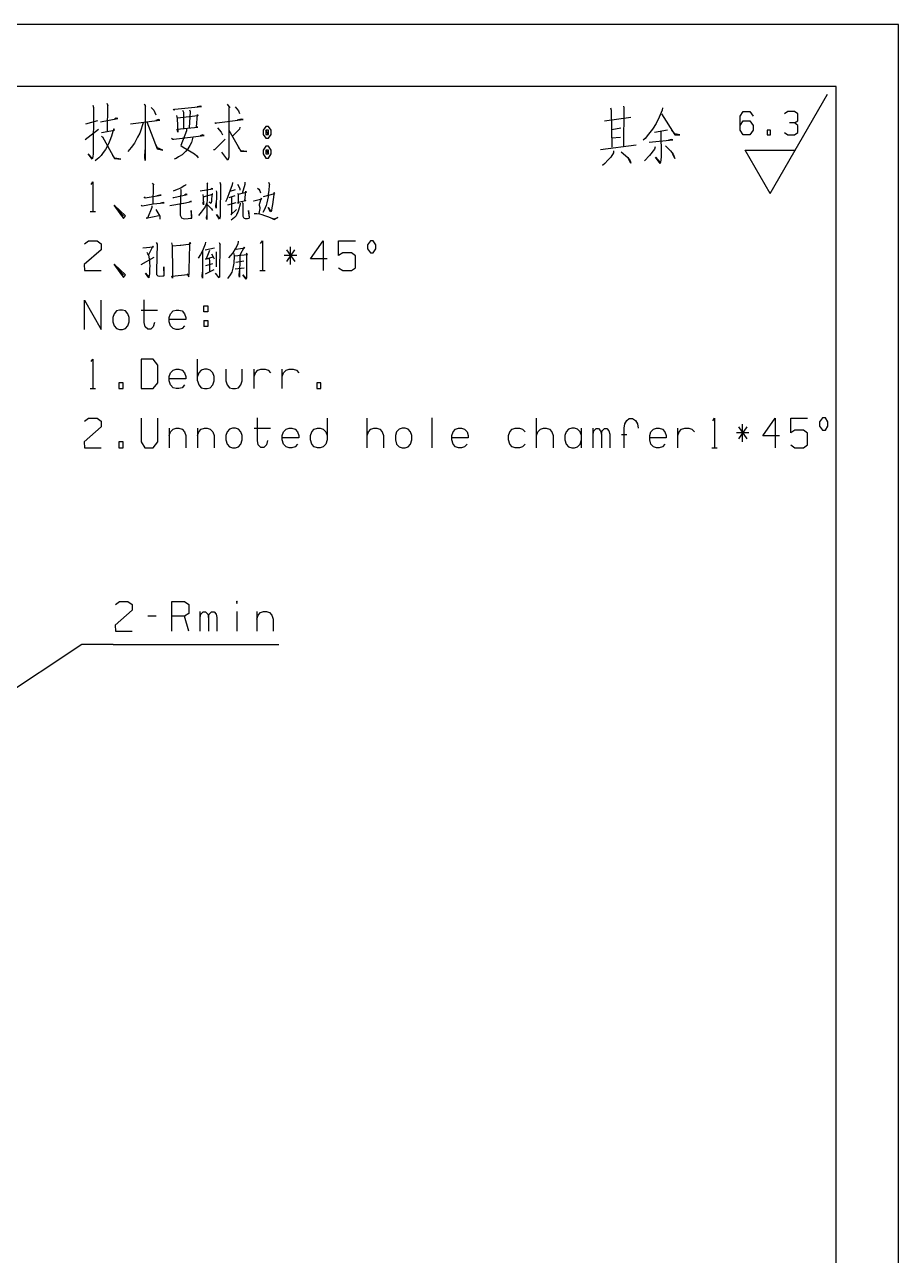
# Model space of a CAD drawing. Header units: millimetres. Extents: x 0 to 210, y 0 to 503.
# Drawn here: x 139.6 to 210, y 197.8 to 297 of the extents above; entities that cross this region are included whole.
import ezdxf

# ---------------------------------------------------------------- set-up
doc = ezdxf.new("R2010")
doc.units = ezdxf.units.MM
doc.layers.add('101', color=7, linetype='CONTINUOUS', true_color=0xffffff)

msp = doc.modelspace()

# ---------------------------------------------------------------- linework, layer by layer
at = {"layer": '101', "color": 133, "linetype": 'Continuous'}
for p, q in [((210, 297), (0, 297)), ((210, 0), (210, 297)), ((205, 292), (25, 292)), ((205, 5), (205, 292))]:
    msp.add_line(p, q, dxfattribs=at)
at = {"layer": '101', "color": 72, "linetype": 'Continuous'}
for p, q in [((146.21973, 290.66025), (146.32578, 290.47275)), ((145.1062, 290.51025), (145.15923, 290.32278)), ((145.15923, 290.32278), (145.13271, 286.61026)), ((146.29926, 290.51025), (146.24625, 288.41028)), ((146.32578, 290.47275), (146.29926, 290.51025)), ((149.23674, 290.62277), (149.34279, 290.43527)), ((149.34279, 290.43527), (149.31628, 290.51025)), ((149.31628, 290.51025), (149.31628, 286.04776)), ((149.7935, 290.32278), (150.00562, 290.09775)), ((150.00562, 290.09775), (150.11166, 289.91028)), ((150.11166, 289.91028), (150.19119, 289.72278)), ((151.56445, 290.17276), (151.64398, 290.09775)), ((151.64398, 290.09775), (151.72353, 290.17276)), ((151.72353, 290.17276), (153.87103, 290.39777)), ((151.85609, 289.68527), (151.9091, 289.42276)), ((152.33331, 290.09775), (152.41286, 289.94775)), ((152.41286, 289.94775), (152.41286, 288.59778)), ((152.9431, 289.98526), (152.86356, 288.67276)), ((152.89008, 290.13528), (152.9431, 289.98526)), ((153.44684, 288.74777), (153.52638, 289.76025)), ((153.76498, 290.43527), (153.49986, 290.36026)), ((153.52638, 289.76025), (153.55289, 289.64777)), ((153.87103, 290.39777), (153.76498, 290.43527)), ((155.93361, 290.58527), (156.14571, 290.28525)), ((156.14571, 290.28525), (156.06616, 290.32278)), ((156.06616, 290.32278), (156.06616, 286.83527)), ((156.56992, 290.36026), (156.83504, 290.06027)), ((156.83504, 290.06027), (156.91457, 289.83527)), ((186.81367, 290.30148), (186.8667, 290.11398)), ((186.8667, 290.11398), (186.91974, 287.11398)), ((187.84766, 290.41397), (187.87418, 290.30148)), ((187.87418, 290.30148), (187.84766, 287.189)), ((190.97073, 290.11398), (190.73213, 289.55148)), ((190.91772, 289.814), (191.97823, 288.1265)), ((190.99725, 290.30148), (190.97073, 290.11398)), ((144.54944, 289.01025), (145.50389, 289.27277)), ((145.71599, 289.16025), (147.12114, 289.42276)), ((146.98859, 289.46027), (146.85602, 289.38525)), ((147.12114, 289.42276), (146.98859, 289.46027)), ((148.14973, 289.01025), (150.50935, 289.31027)), ((149.15721, 289.08527), (148.91859, 288.33527)), ((149.44885, 289.16025), (150.29726, 286.98526)), ((150.40331, 289.34778), (150.19119, 289.27277)), ((150.50935, 289.31027), (150.40331, 289.34778)), ((151.9091, 289.42276), (151.96214, 288.33527)), ((151.9091, 288.56024), (153.55289, 288.74777)), ((153.55289, 289.64777), (151.93562, 289.46027)), ((153.55289, 288.74777), (153.44684, 288.74777)), ((154.92613, 289.12277), (155.00568, 289.04776)), ((155.00568, 289.04776), (155.08522, 289.08527)), ((155.08522, 289.08527), (157.20621, 289.34778)), ((155.13823, 288.67276), (155.45639, 288.33527)), ((157.04713, 289.38525), (156.72899, 289.31027)), ((156.94109, 288.74777), (156.91457, 288.56024)), ((157.20621, 289.34778), (157.04713, 289.38525)), ((159.03017, 288.78525), (158.81807, 288.48526)), ((159.26878, 288.78525), (159.03017, 288.78525)), ((159.48088, 288.48526), (159.26878, 288.78525)), ((186.33646, 289.2515), (188.45746, 289.55148)), ((186.91974, 288.539), (187.63556, 288.689)), ((190.49352, 289.02649), (190.20187, 288.57648)), ((190.73213, 289.55148), (190.49352, 289.02649)), ((144.49641, 287.73526), (145.55692, 288.56024)), ((145.79552, 288.29776), (146.85602, 288.48526)), ((145.79552, 287.99777), (145.87506, 287.96027)), ((145.87506, 287.96027), (146.85602, 286.19775)), ((146.61742, 287.99777), (146.48485, 287.66025)), ((146.72346, 288.37277), (146.61742, 287.99777)), ((146.80301, 288.59778), (146.72346, 288.37277)), ((146.85602, 288.48526), (146.80301, 288.59778)), ((148.7065, 287.92276), (148.46788, 287.43527)), ((148.89209, 288.26025), (148.7065, 287.92276)), ((148.91859, 288.33527), (148.89209, 288.26025)), ((151.43188, 287.84775), (151.53793, 287.77277)), ((151.53793, 287.77277), (151.61746, 287.77277)), ((151.61746, 287.77277), (154.08313, 288.07275)), ((151.96214, 288.33527), (151.9091, 288.56024)), ((152.65146, 288.44775), (152.20074, 287.24777)), ((152.65146, 288.56024), (152.65146, 288.44775)), ((153.1552, 287.92276), (153.04915, 287.51028)), ((153.95058, 288.11026), (153.73848, 288.03528)), ((154.08313, 288.07275), (153.95058, 288.11026)), ((154.92613, 286.94775), (155.77454, 287.77277)), ((155.45639, 288.33527), (155.56244, 288.11026)), ((156.06616, 288.48526), (157.02061, 286.79776)), ((156.91457, 288.56024), (156.3578, 287.99777)), ((158.81807, 288.48526), (158.81807, 288.14777)), ((158.81807, 288.14777), (159.03017, 287.84775)), ((159.26878, 288.48526), (159.03017, 288.48526)), ((159.26878, 288.14777), (159.03017, 288.48526)), ((159.03017, 288.48526), (159.03017, 288.14777)), ((159.03017, 288.14777), (159.26878, 288.14777)), ((159.03017, 287.84775), (159.26878, 287.84775)), ((159.26878, 288.14777), (159.26878, 288.48526)), ((159.26878, 287.84775), (159.48088, 288.14777)), ((159.48088, 288.14777), (159.48088, 288.48526)), ((186.89322, 287.86398), (187.60905, 287.939)), ((189.59209, 287.82648), (189.43301, 287.67648)), ((189.85721, 288.16397), (189.59209, 287.82648)), ((190.20187, 288.57648), (189.85721, 288.16397)), ((189.93675, 287.52649), (191.81914, 287.71399)), ((191.39494, 288.5015), (190.36096, 288.314)), ((190.8647, 288.38898), (190.89122, 286.36398)), ((191.73959, 287.75146), (191.47447, 287.67648)), ((191.97823, 288.20148), (191.73959, 288.5015)), ((191.81914, 287.71399), (191.73959, 287.75146)), ((192.40242, 288.1265), (191.97823, 288.20148)), ((191.97823, 288.1265), (192.40242, 288.1265)), ((145.92809, 286.68527), (145.76901, 286.46027)), ((146.11366, 286.94775), (145.92809, 286.68527)), ((146.24625, 287.17276), (146.11366, 286.94775)), ((146.3788, 287.39777), (146.24625, 287.17276)), ((146.48485, 287.66025), (146.3788, 287.39777)), ((148.20276, 287.09778), (147.93764, 286.76025)), ((148.46788, 287.43527), (148.20276, 287.09778)), ((149.28978, 286.31027), (149.31628, 286.91028)), ((150.32376, 287.06024), (150.16469, 287.36026)), ((150.29726, 286.98526), (150.74796, 286.87277)), ((150.74796, 286.87277), (150.32376, 287.06024)), ((152.20074, 287.24777), (152.38634, 287.13525)), ((152.57191, 286.76025), (152.30681, 286.49777)), ((152.38634, 287.13525), (152.89008, 286.83527)), ((152.75751, 286.98526), (152.57191, 286.76025)), ((152.91658, 287.24777), (152.75751, 286.98526)), ((152.89008, 286.83527), (153.28777, 286.57275)), ((153.04915, 287.51028), (152.91658, 287.24777)), ((154.82008, 286.94775), (154.92613, 286.94775)), ((155.98663, 286.08527), (155.5094, 286.72278)), ((156.06616, 286.83527), (156.06616, 286.57275)), ((157.04713, 286.83527), (156.80852, 287.09778)), ((157.02061, 286.79776), (157.49785, 286.76025)), ((157.49785, 286.76025), (157.04713, 286.83527)), ((159.03017, 287.21027), (158.81807, 286.87277)), ((158.81807, 286.87277), (158.81807, 286.57275)), ((159.26878, 287.21027), (159.03017, 287.21027)), ((159.03017, 286.87277), (159.03017, 286.57275)), ((159.26878, 286.87277), (159.03017, 286.87277)), ((159.03017, 286.87277), (159.26878, 286.57275)), ((159.48088, 286.87277), (159.26878, 287.21027)), ((159.26878, 286.57275), (159.26878, 286.87277)), ((159.48088, 286.57275), (159.48088, 286.87277)), ((185.99179, 286.92648), (188.88167, 287.30148)), ((187.05229, 286.814), (187.05229, 286.66397)), ((187.66208, 286.73898), (188.19232, 286.28897)), ((190.36096, 286.96399), (189.96327, 286.43896)), ((190.41397, 287.15149), (190.36096, 286.96399)), ((191.23589, 287.2265), (191.63356, 286.814)), ((191.63356, 286.814), (191.84566, 286.55148)), ((145.05318, 286.16025), (144.73503, 286.57275)), ((144.73503, 286.57275), (145.05318, 286.23526)), ((145.1062, 286.34775), (145.05318, 286.16025)), ((145.13271, 286.61026), (145.1062, 286.34775)), ((145.45085, 286.16025), (145.29179, 286.01028)), ((145.58342, 286.27277), (145.45085, 286.16025)), ((145.76901, 286.46027), (145.58342, 286.27277)), ((146.88254, 286.23526), (146.72346, 286.46027)), ((146.85602, 286.19775), (147.35977, 286.16025)), ((147.35977, 286.16025), (146.88254, 286.23526)), ((149.31628, 286.04776), (149.28978, 286.31027)), ((151.82957, 286.19775), (151.64398, 286.16025)), ((152.01517, 286.34775), (151.82957, 286.19775)), ((152.30681, 286.49777), (152.01517, 286.34775)), ((153.28777, 286.57275), (153.47334, 286.42276)), ((153.47334, 286.42276), (153.57939, 286.27277)), ((156.01315, 286.16025), (155.98663, 286.08527)), ((156.06616, 286.31027), (156.01315, 286.16025)), ((156.06616, 286.57275), (156.06616, 286.31027)), ((158.81807, 286.57275), (159.03017, 286.23526)), ((159.03017, 286.57275), (159.26878, 286.57275)), ((159.03017, 286.23526), (159.26878, 286.23526)), ((159.26878, 286.23526), (159.48088, 286.57275)), ((186.36298, 285.80148), (186.17737, 285.65146)), ((186.60158, 286.06396), (186.36298, 285.80148)), ((186.84019, 286.32648), (186.60158, 286.06396)), ((187.05229, 286.66397), (186.84019, 286.32648)), ((188.19232, 286.28897), (188.40442, 286.02649)), ((188.45746, 285.83899), (188.27187, 286.17648)), ((188.40442, 286.02649), (188.45746, 285.83899)), ((189.96327, 286.43896), (189.53908, 286.02649)), ((190.81168, 285.80148), (190.44049, 286.32648)), ((190.44049, 286.32648), (190.81168, 285.8765)), ((190.8647, 286.06396), (190.81168, 285.80148)), ((190.89122, 286.36398), (190.8647, 286.06396)), ((191.97823, 286.21399), (191.79263, 286.58899)), ((191.84566, 286.55148), (191.97823, 286.21399)), ((144.9648, 284.12277), (145.1062, 284.32275)), ((145.1062, 284.32275), (145.1062, 281.94775)), ((149.88892, 284.22278), (150.01265, 284.07275)), ((149.97729, 284.09778), (149.94196, 282.52277)), ((150.01265, 284.07275), (149.97729, 284.09778)), ((152.18307, 283.82275), (151.90027, 283.69778)), ((152.16539, 283.74774), (152.20074, 283.64777)), ((152.46587, 283.99777), (152.18307, 283.82275)), ((152.57191, 284.07275), (152.46587, 283.99777)), ((152.60727, 284.12277), (152.57191, 284.07275)), ((153.75255, 283.59778), (154.76003, 283.77277)), ((154.28279, 284.24774), (154.33583, 284.17276)), ((154.31815, 284.19778), (154.28279, 281.29776)), ((154.33583, 284.17276), (154.31815, 284.19778)), ((154.67165, 283.79776), (154.60095, 283.74774)), ((154.76003, 283.77277), (154.67165, 283.79776)), ((155.32562, 284.29776), (155.39633, 284.14777)), ((155.37865, 284.17276), (155.36098, 281.52277)), ((155.39633, 284.14777), (155.37865, 284.17276)), ((156.3295, 284.09778), (156.06438, 283.37277)), ((156.34717, 284.27277), (156.3295, 284.09778)), ((156.75371, 284.14777), (156.93045, 283.84775)), ((156.93045, 283.84775), (156.94812, 283.77277)), ((156.94812, 283.77277), (156.94812, 283.64777)), ((157.35464, 284.12277), (157.14255, 283.39777)), ((157.33698, 284.29776), (157.35464, 284.12277)), ((158.37621, 283.82275), (158.46457, 283.74774)), ((158.46457, 283.74774), (158.55295, 283.59778)), ((159.25995, 284.29776), (159.33066, 284.12277)), ((159.31297, 284.07275), (159.27762, 283.62277)), ((159.33066, 284.12277), (159.31297, 284.07275)), ((149.25262, 283.12277), (149.30565, 283.04776)), ((149.30565, 283.04776), (149.25262, 283.09778)), ((149.25262, 283.09778), (149.32332, 283.04776)), ((149.32332, 283.04776), (150.6136, 283.24777)), ((150.50755, 283.24777), (150.2601, 283.19778)), ((150.6136, 283.24777), (150.50755, 283.24777)), ((151.54677, 283.07275), (151.63515, 283.07275)), ((151.90027, 283.69778), (151.56445, 283.57275)), ((151.63515, 283.07275), (152.69565, 283.29776)), ((152.20074, 283.64777), (152.14772, 282.12277)), ((152.43053, 282.59778), (153.06683, 282.74777)), ((152.62495, 283.32275), (152.48355, 283.24777)), ((152.69565, 283.29776), (152.62495, 283.32275)), ((152.97845, 282.74777), (152.85472, 282.69778)), ((153.06683, 282.74777), (152.97845, 282.74777)), ((153.96465, 283.29776), (154, 283.09778)), ((153.98233, 282.59778), (154, 282.72275)), ((154, 283.12277), (154.77769, 283.32275)), ((154, 283.09778), (154.01767, 282.47278)), ((154.60095, 282.57275), (154.47722, 282.72275)), ((154.47722, 282.72275), (154.61862, 282.59778)), ((154.65398, 282.74777), (154.63631, 282.67276)), ((154.67165, 282.92276), (154.65398, 282.74777)), ((154.68932, 283.19778), (154.67165, 282.92276)), ((154.707, 283.37277), (154.68932, 283.19778)), ((154.77769, 283.32275), (154.707, 283.37277)), ((155.04282, 283.59778), (155.0605, 283.49777)), ((155.0605, 283.49777), (155.04282, 282.19778)), ((155.88763, 282.92276), (155.78157, 282.72275)), ((156.06438, 283.37277), (155.88763, 282.92276)), ((156.09973, 283.07275), (156.57695, 283.22275)), ((156.17043, 283.57275), (156.59462, 283.69778)), ((156.27647, 283.07275), (156.27647, 281.74777)), ((156.77138, 283.42276), (156.80672, 283.29776)), ((157.46069, 283.47278), (156.80672, 283.29776)), ((156.80672, 283.29776), (156.8244, 282.57275)), ((156.8244, 282.69778), (157.42535, 282.82275)), ((157.35464, 282.79776), (157.44302, 283.57275)), ((157.42535, 282.82275), (157.35464, 282.79776)), ((157.44302, 283.57275), (157.46069, 283.47278)), ((158.05804, 282.79776), (158.07571, 282.79776)), ((158.07571, 282.79776), (158.71202, 282.94775)), ((158.659, 283.02277), (158.49992, 282.49777)), ((158.55295, 283.59778), (158.60597, 283.44775)), ((158.71202, 282.94775), (158.659, 283.02277)), ((158.85342, 283.14777), (159.75485, 283.39777)), ((159.18924, 282.87277), (159.11855, 282.62277)), ((159.22459, 283.12277), (159.18924, 282.87277)), ((159.24228, 283.34775), (159.22459, 283.12277)), ((159.27762, 283.62277), (159.24228, 283.34775)), ((159.68414, 283.29776), (159.57809, 282.49777)), ((159.70183, 283.47278), (159.66647, 283.27277)), ((159.66647, 283.27277), (159.68414, 283.29776)), ((159.75485, 283.39777), (159.70183, 283.47278)), ((144.89409, 281.94775), (145.3183, 281.94775)), ((147.4357, 281.59778), (146.83475, 282.44775)), ((146.83475, 282.44775), (147.57709, 281.37277)), ((147.73618, 281.59778), (146.83475, 282.44775)), ((146.97615, 282.22275), (147.57709, 281.59778)), ((149.00517, 282.44775), (149.07588, 282.37277)), ((149.07588, 282.37277), (149.11122, 282.39777)), ((149.11122, 282.39777), (149.97729, 282.54776)), ((149.87125, 282.24777), (149.50006, 281.39777)), ((149.85358, 282.39777), (149.87125, 282.24777)), ((149.97729, 282.54776), (150.84338, 282.64777)), ((150.17172, 282.09778), (150.41917, 281.69778)), ((150.77267, 282.67276), (150.56058, 282.59778)), ((150.84338, 282.64777), (150.77267, 282.67276)), ((151.317, 282.42276), (152.41286, 282.59778)), ((152.14772, 282.12277), (152.14772, 281.84775)), ((152.14772, 281.84775), (152.14772, 281.64777)), ((152.41286, 282.59778), (152.43053, 282.59778)), ((153.0845, 281.39777), (153.03146, 282.02277)), ((153.03146, 282.02277), (153.04915, 281.39777)), ((153.84093, 281.87277), (153.62881, 281.62277)), ((153.98233, 282.09778), (153.84093, 281.87277)), ((154.01767, 282.47278), (153.98233, 282.59778)), ((154.1414, 282.32275), (153.98233, 282.09778)), ((154.30048, 282.64777), (154.1414, 282.32275)), ((154.33583, 282.47278), (154.67165, 282.14777)), ((154.63631, 282.67276), (154.60095, 282.57275)), ((154.67165, 282.14777), (154.74236, 282.02277)), ((155.02515, 282.34775), (155.04282, 282.62277)), ((155.04282, 282.19778), (155.02515, 282.34775)), ((156.61229, 282.62277), (155.95831, 282.44775)), ((156.22345, 281.67276), (156.66533, 282.09778)), ((156.27647, 281.74777), (156.22345, 281.67276)), ((156.71835, 281.74777), (156.64766, 281.59778)), ((156.78905, 281.87277), (156.71835, 281.74777)), ((156.84207, 282.04776), (156.78905, 281.87277)), ((156.8244, 282.57275), (156.8244, 282.69778)), ((156.96579, 282.52277), (156.84207, 282.04776)), ((156.96579, 282.59778), (156.96579, 282.52277)), ((157.14255, 282.67276), (157.17789, 282.59778)), ((157.17789, 282.59778), (157.17789, 282.19778)), ((157.17789, 282.19778), (157.17789, 281.69778)), ((157.72581, 281.44775), (157.65512, 282.02277)), ((157.65512, 282.02277), (157.70815, 281.42276)), ((158.0934, 281.77277), (158.21713, 281.77277)), ((158.21713, 281.77277), (158.32318, 281.77277)), ((158.32318, 281.77277), (158.53526, 281.74777)), ((158.55295, 282.17276), (158.46457, 281.77277)), ((158.49992, 282.49777), (158.49992, 282.44775)), ((158.49992, 282.44775), (158.55295, 282.27277)), ((158.53526, 281.74777), (158.71202, 281.69778)), ((158.55295, 282.27277), (158.55295, 282.17276)), ((158.90645, 282.04776), (158.8004, 281.84775)), ((158.99483, 282.22275), (158.90645, 282.04776)), ((159.06552, 282.42276), (158.99483, 282.22275)), ((159.11855, 282.62277), (159.06552, 282.42276)), ((159.41902, 281.89777), (159.24228, 282.24777)), ((159.24228, 282.24777), (159.43671, 281.94775)), ((159.45438, 281.94775), (159.41902, 281.89777)), ((159.48972, 282.02277), (159.45438, 281.94775)), ((159.52507, 282.22275), (159.48972, 282.02277)), ((159.57809, 282.49777), (159.52507, 282.22275)), ((147.57709, 281.59778), (147.4357, 281.59778)), ((147.57709, 281.37277), (147.73618, 281.59778)), ((149.4117, 281.39777), (150.41917, 281.62277)), ((149.50006, 281.39777), (149.4117, 281.39777)), ((150.41917, 281.69778), (150.48987, 281.57275)), ((150.48987, 281.57275), (150.50755, 281.44775)), ((150.50755, 281.44775), (150.50755, 281.32275)), ((152.14772, 281.64777), (152.18307, 281.52277)), ((152.18307, 281.52277), (152.25377, 281.42276)), ((152.25377, 281.42276), (152.37749, 281.37277)), ((152.37749, 281.37277), (152.48355, 281.34775)), ((152.48355, 281.34775), (153.0845, 281.39777)), ((153.04915, 281.39777), (152.9431, 281.37277)), ((154.26512, 281.42276), (154.28279, 281.62277)), ((154.28279, 281.29776), (154.26512, 281.42276)), ((155.30795, 281.32275), (155.07817, 281.69778)), ((155.07817, 281.69778), (155.30795, 281.37277)), ((155.32562, 281.37277), (155.30795, 281.32275)), ((155.36098, 281.52277), (155.32562, 281.37277)), ((156.50624, 281.44775), (156.2588, 281.24777)), ((156.64766, 281.59778), (156.50624, 281.44775)), ((157.17789, 281.69778), (157.19557, 281.57275)), ((157.19557, 281.57275), (157.23093, 281.44775)), ((157.23093, 281.44775), (157.30164, 281.39777)), ((157.30164, 281.39777), (157.39, 281.37277)), ((157.39, 281.37277), (157.56674, 281.37277)), ((157.56674, 281.37277), (157.69048, 281.39777)), ((157.69048, 281.39777), (157.72581, 281.44775)), ((158.71202, 281.69778), (158.92412, 281.62277)), ((158.92412, 281.62277), (159.17157, 281.54776)), ((159.17157, 281.54776), (159.40135, 281.44775)), ((159.40135, 281.44775), (159.59578, 281.34775)), ((159.70183, 281.32275), (159.54276, 281.37277)), ((159.59578, 281.34775), (159.70183, 281.29776)), ((159.70183, 281.29776), (160.0023, 281.44775)), ((159.96695, 281.42276), (159.70183, 281.32275)), ((160.0023, 281.44775), (159.96695, 281.42276)), ((145.77785, 278.86026), (144.41687, 277.66028)), ((144.43456, 279.33527), (144.7527, 279.56027)), ((144.7527, 279.56027), (145.44202, 279.56027)), ((145.44202, 279.56027), (145.77785, 279.33527)), ((145.77785, 279.33527), (145.77785, 278.86026)), ((149.12889, 279.01025), (149.99498, 279.08527)), ((149.94196, 279.13525), (149.58844, 278.43527)), ((149.99498, 279.08527), (149.94196, 279.13525)), ((150.20708, 279.43527), (150.29546, 279.31027)), ((150.27777, 279.33527), (150.22475, 277.16028)), ((150.29546, 279.31027), (150.27777, 279.33527)), ((151.44072, 279.41025), (151.49374, 279.18527)), ((151.49374, 279.18527), (151.51141, 277.13525)), ((152.14772, 279.21027), (151.51141, 279.13525)), ((152.18307, 279.21027), (152.14772, 279.21027)), ((152.81937, 279.28528), (152.18307, 279.21027)), ((152.97845, 279.36026), (152.81937, 279.28528)), ((152.89008, 278.03525), (152.90775, 279.43527)), ((152.90775, 279.43527), (152.97845, 279.36026)), ((153.92929, 278.76025), (153.77023, 278.48526)), ((154.05302, 279.03525), (153.92929, 278.76025)), ((153.92929, 278.76025), (153.92929, 276.56027)), ((154.15907, 279.31027), (154.05302, 279.03525)), ((154.17674, 279.46027), (154.15907, 279.31027)), ((154.15907, 278.83527), (154.9191, 279.01025)), ((154.49489, 278.78528), (154.22977, 278.11026)), ((155.2726, 279.43527), (155.36098, 279.28528)), ((155.32562, 279.33527), (155.30795, 276.91025)), ((155.36098, 279.28528), (155.32562, 279.33527)), ((156.55928, 278.93527), (156.38252, 278.61026)), ((156.59462, 278.96027), (156.55928, 278.93527)), ((156.78905, 279.31027), (156.59462, 278.96027)), ((156.59462, 278.93527), (156.64766, 278.91025)), ((156.64766, 278.91025), (157.33698, 279.01025)), ((156.8244, 279.53525), (156.78905, 279.31027)), ((157.28395, 279.06027), (156.94812, 278.41025)), ((157.33698, 279.01025), (157.28395, 279.06027)), ((158.62364, 279.36026), (158.76506, 279.56027)), ((158.76506, 279.56027), (158.76506, 277.18527)), ((161.35968, 278.86026), (160.7057, 277.91025)), ((160.7057, 278.86026), (161.37735, 277.91025)), ((161.02385, 277.66028), (161.02385, 279.08527)), ((162.64635, 278.13525), (163.65382, 279.56027)), ((163.65382, 279.56027), (163.65382, 277.18527)), ((164.90515, 278.38528), (164.90515, 279.56027)), ((164.90515, 279.56027), (166.26613, 279.56027)), ((167.46442, 279.58527), (167.23465, 279.26025)), ((167.23465, 279.26025), (167.23465, 278.93527)), ((167.23465, 278.93527), (167.46442, 278.61026)), ((167.6942, 279.58527), (167.46442, 279.58527)), ((167.9063, 279.26025), (167.6942, 279.58527)), ((167.6942, 278.61026), (167.9063, 278.93527)), ((167.9063, 278.93527), (167.9063, 279.26025)), ((148.9875, 277.66028), (150.04799, 278.26025)), ((149.53543, 278.53525), (149.48239, 278.63525)), ((149.58844, 278.43527), (149.53543, 278.53525)), ((149.58844, 278.43527), (149.62379, 278.26025)), ((149.62379, 278.26025), (149.67682, 278.01025)), ((149.67682, 278.01025), (149.67682, 277.78528)), ((149.67682, 277.78528), (149.69449, 277.56027)), ((152.87241, 277.46027), (152.89008, 278.03525)), ((153.77023, 278.48526), (153.59348, 278.18527)), ((154.19443, 278.08527), (154.79538, 278.28528)), ((154.22977, 278.11026), (154.19443, 278.08527)), ((154.47722, 278.11026), (154.51257, 277.93527)), ((154.51257, 277.93527), (154.49489, 277.08527)), ((154.65398, 278.53525), (154.83072, 278.23526)), ((154.83072, 278.23526), (154.86607, 278.11026)), ((155.04282, 278.68527), (155.04282, 277.48526)), ((156.1881, 278.38528), (156.04669, 278.21027)), ((156.38252, 278.61026), (156.1881, 278.38528)), ((156.45323, 277.78528), (156.38252, 277.36026)), ((156.48857, 278.33527), (156.45323, 277.78528)), ((156.4709, 278.56027), (156.48857, 278.33527)), ((156.50624, 278.36026), (157.56674, 278.48526)), ((157.26627, 277.93527), (156.62997, 277.83527)), ((156.94812, 278.41025), (156.93045, 276.63525)), ((157.49605, 278.58527), (157.47838, 276.81024)), ((157.56674, 278.48526), (157.49605, 278.58527)), ((161.53642, 278.38528), (160.52895, 278.38528)), ((163.98964, 278.13525), (162.64635, 278.13525)), ((165.24098, 278.61026), (164.90515, 278.38528)), ((165.9303, 278.61026), (165.24098, 278.61026)), ((166.26613, 278.36026), (165.9303, 278.61026)), ((166.26613, 277.41025), (166.26613, 278.36026)), ((167.46442, 278.61026), (167.6942, 278.61026)), ((144.41687, 277.66028), (144.43456, 277.18527)), ((144.43456, 277.18527), (145.77785, 277.18527)), ((147.4357, 276.83527), (146.83475, 277.68527)), ((146.83475, 277.68527), (147.57709, 276.61026)), ((147.73618, 276.83527), (146.83475, 277.68527)), ((146.97615, 277.46027), (147.57709, 276.83527)), ((147.57709, 276.83527), (147.4357, 276.83527)), ((147.57709, 276.61026), (147.73618, 276.83527)), ((149.60612, 276.58527), (149.35867, 276.96027)), ((149.35867, 276.96027), (149.60612, 276.63525)), ((149.64148, 276.76028), (149.62379, 276.63525)), ((149.65915, 276.93527), (149.64148, 276.76028)), ((149.67682, 277.11026), (149.65915, 276.93527)), ((149.69449, 277.56027), (149.67682, 277.31024)), ((149.67682, 277.31024), (149.67682, 277.11026)), ((150.22475, 277.16028), (150.22475, 276.98526)), ((150.22475, 276.98526), (150.24242, 276.86026)), ((150.24242, 276.86026), (150.27777, 276.81024)), ((150.27777, 276.81024), (150.3308, 276.76028)), ((150.3308, 276.76028), (150.43684, 276.73526)), ((150.43684, 276.73526), (150.755, 276.76028)), ((150.755, 276.76028), (150.8257, 276.76028)), ((150.86105, 276.78528), (150.8257, 277.48526)), ((150.8257, 277.48526), (150.8257, 276.76028)), ((150.8257, 276.76028), (150.86105, 276.78528)), ((151.47607, 276.73526), (152.74867, 276.86026)), ((151.51141, 277.13525), (151.51141, 277.06027)), ((151.51141, 277.06027), (151.51141, 276.56027)), ((152.74867, 276.86026), (152.69565, 276.88525)), ((152.69565, 276.88525), (152.83705, 276.66028)), ((152.83705, 276.66028), (152.85472, 277.01025)), ((152.85472, 277.01025), (152.87241, 277.46027)), ((153.91162, 276.73526), (153.92929, 277.03525)), ((154.17674, 276.91025), (154.86607, 277.26028)), ((154.2121, 277.58527), (154.77769, 277.73526)), ((155.2726, 276.58527), (154.98981, 276.96027)), ((155.30795, 276.91025), (155.30795, 276.66028)), ((156.17043, 276.83527), (156.04669, 276.63525)), ((156.29414, 277.06027), (156.17043, 276.83527)), ((156.38252, 277.36026), (156.29414, 277.06027)), ((156.55928, 277.31024), (157.30164, 277.41025)), ((156.8951, 276.78528), (156.93045, 277.16028)), ((156.93045, 276.63525), (156.8951, 276.78528)), ((157.46069, 276.48526), (157.19557, 276.83527)), ((157.19557, 276.83527), (157.44302, 276.53528)), ((157.47838, 276.81024), (157.47838, 276.61026)), ((158.55295, 277.18527), (158.97714, 277.18527)), ((164.90515, 277.41025), (165.24098, 277.18527)), ((165.24098, 277.18527), (165.9303, 277.18527)), ((165.9303, 277.18527), (166.26613, 277.41025)), ((149.62379, 276.63525), (149.60612, 276.58527)), ((151.51141, 276.56027), (151.47607, 276.73526)), ((153.92929, 276.56027), (153.91162, 276.73526)), ((155.30795, 276.66028), (155.2726, 276.58527)), ((156.04669, 276.63525), (155.94064, 276.53528)), ((157.47838, 276.61026), (157.46069, 276.48526)), ((144.43456, 272.42276), (144.43456, 274.79776)), ((144.43456, 274.79776), (145.77785, 272.42276)), ((145.77785, 272.42276), (145.77785, 274.79776)), ((149.25262, 272.99777), (149.25262, 274.82275)), ((147.01149, 273.92276), (146.81706, 273.69775)), ((147.25894, 273.99774), (147.01149, 273.92276)), ((147.48872, 273.99774), (147.25894, 273.99774)), ((147.73618, 273.92276), (147.48872, 273.99774)), ((147.9306, 273.69775), (147.73618, 273.92276)), ((148.9875, 273.99774), (150.31313, 273.99774)), ((151.37003, 273.69775), (151.56445, 273.92276)), ((151.56445, 273.92276), (151.81189, 273.99774)), ((151.81189, 273.99774), (152.04167, 273.99774)), ((152.04167, 273.99774), (152.28912, 273.92276)), ((152.28912, 273.92276), (152.48355, 273.69775)), ((154.03534, 273.84778), (154.03534, 274.32275)), ((154.03534, 274.32275), (154.37117, 274.32275)), ((154.37117, 273.84778), (154.03534, 273.84778)), ((154.37117, 274.32275), (154.37117, 273.84778)), ((146.81706, 273.69775), (146.71101, 273.39777)), ((146.71101, 273.39777), (146.71101, 273.04776)), ((146.71101, 273.04776), (146.81706, 272.72278)), ((148.03664, 273.39777), (147.9306, 273.69775)), ((147.9306, 272.72278), (148.03664, 273.04776)), ((148.03664, 273.04776), (148.03664, 273.39777)), ((149.32332, 272.64777), (149.25262, 272.99777)), ((150.06567, 272.99777), (149.97729, 272.64777)), ((151.26398, 273.39777), (151.37003, 273.69775)), ((151.26398, 273.04776), (151.26398, 273.39777)), ((152.5896, 273.22278), (151.26398, 273.22278)), ((151.37003, 272.72278), (151.26398, 273.04776)), ((152.48355, 273.69775), (152.5896, 273.39777)), ((152.5896, 273.39777), (152.5896, 273.22278)), ((154.03534, 273.14777), (154.03534, 272.67276)), ((154.03534, 273.14777), (154.37117, 273.14777)), ((154.37117, 273.14777), (154.37117, 272.67276)), ((146.81706, 272.72278), (147.01149, 272.49777)), ((147.01149, 272.49777), (147.25894, 272.42276)), ((147.25894, 272.42276), (147.48872, 272.42276)), ((147.48872, 272.42276), (147.73618, 272.49777)), ((147.73618, 272.49777), (147.9306, 272.72278)), ((149.53543, 272.44778), (149.32332, 272.64777)), ((149.78287, 272.44778), (149.53543, 272.44778)), ((149.97729, 272.64777), (149.78287, 272.44778)), ((151.56445, 272.49777), (151.37003, 272.72278)), ((151.81189, 272.42276), (151.56445, 272.49777)), ((152.04167, 272.42276), (151.81189, 272.42276)), ((152.28912, 272.49777), (152.04167, 272.42276)), ((152.48355, 272.72278), (152.28912, 272.49777)), ((154.37117, 272.67276), (154.03534, 272.67276)), ((144.9648, 269.83527), (145.1062, 270.03528)), ((145.1062, 270.03528), (145.1062, 267.66025)), ((149.97729, 270.03528), (148.9875, 270.03528)), ((148.9875, 270.03528), (148.9875, 267.66025)), ((150.3308, 269.56027), (149.97729, 270.03528)), ((153.54045, 268.28525), (153.54045, 270.03528)), ((150.3308, 268.13528), (150.3308, 269.56027)), ((151.26398, 268.63528), (151.37003, 268.93527)), ((151.37003, 268.93527), (151.56445, 269.16025)), ((151.56445, 269.16025), (151.81189, 269.23526)), ((151.81189, 269.23526), (152.04167, 269.23526)), ((152.04167, 269.23526), (152.28912, 269.16025)), ((152.28912, 269.16025), (152.48355, 268.93527)), ((152.48355, 268.93527), (152.5896, 268.63528)), ((153.6465, 268.93527), (153.54045, 268.63528)), ((153.84093, 269.16025), (153.6465, 268.93527)), ((154.08838, 269.23526), (153.84093, 269.16025)), ((154.31815, 269.23526), (154.08838, 269.23526)), ((154.5656, 269.16025), (154.31815, 269.23526)), ((154.76003, 268.93527), (154.5656, 269.16025)), ((154.86607, 268.63528), (154.76003, 268.93527)), ((155.81693, 269.23526), (155.81693, 268.28525)), ((157.14255, 268.28525), (157.14255, 269.23526)), ((158.0934, 267.66025), (158.0934, 269.23526)), ((158.0934, 268.63528), (158.19945, 268.93527)), ((158.19945, 268.93527), (158.39388, 269.16025)), ((158.39388, 269.16025), (158.64131, 269.23526)), ((158.64131, 269.23526), (158.97714, 269.23526)), ((158.97714, 269.23526), (159.22459, 269.16025)), ((159.22459, 269.16025), (159.41902, 268.93527)), ((160.36987, 267.66025), (160.36987, 269.23526)), ((160.36987, 268.63528), (160.47592, 268.93527)), ((160.47592, 268.93527), (160.67035, 269.16025)), ((160.67035, 269.16025), (160.9178, 269.23526)), ((160.9178, 269.23526), (161.25363, 269.23526)), ((161.25363, 269.23526), (161.50107, 269.16025)), ((161.50107, 269.16025), (161.6955, 268.93527)), ((147.54175, 268.13528), (147.20592, 268.13528)), ((147.20592, 268.13528), (147.20592, 267.66025)), ((147.54175, 267.66025), (147.54175, 268.13528)), ((149.97729, 267.66025), (150.3308, 268.13528)), ((151.26398, 268.28525), (151.26398, 268.63528)), ((152.5896, 268.46027), (151.26398, 268.46027)), ((151.37003, 267.96027), (151.26398, 268.28525)), ((151.56445, 267.73526), (151.37003, 267.96027)), ((152.48355, 267.96027), (152.28912, 267.73526)), ((152.5896, 268.63528), (152.5896, 268.46027)), ((153.54045, 268.28525), (153.6465, 267.96027)), ((153.6465, 267.96027), (153.84093, 267.73526)), ((154.5656, 267.73526), (154.76003, 267.96027)), ((154.76003, 267.96027), (154.86607, 268.28525)), ((154.86607, 268.28525), (154.86607, 268.63528)), ((155.81693, 268.28525), (155.92297, 267.96027)), ((155.92297, 267.96027), (156.1174, 267.73526)), ((156.84207, 267.73526), (157.0365, 267.96027)), ((157.0365, 267.96027), (157.14255, 268.28525)), ((163.47708, 268.13528), (163.14125, 268.13528)), ((163.14125, 268.13528), (163.14125, 267.66025)), ((163.47708, 267.66025), (163.47708, 268.13528)), ((144.89409, 267.66025), (145.3183, 267.66025)), ((147.20592, 267.66025), (147.54175, 267.66025)), ((148.9875, 267.66025), (149.97729, 267.66025)), ((151.81189, 267.66025), (151.56445, 267.73526)), ((152.04167, 267.66025), (151.81189, 267.66025)), ((152.28912, 267.73526), (152.04167, 267.66025)), ((153.84093, 267.73526), (154.08838, 267.66025)), ((154.08838, 267.66025), (154.31815, 267.66025)), ((154.31815, 267.66025), (154.5656, 267.73526)), ((156.1174, 267.73526), (156.36485, 267.66025)), ((156.36485, 267.66025), (156.59462, 267.66025)), ((156.59462, 267.66025), (156.84207, 267.73526)), ((163.14125, 267.66025), (163.47708, 267.66025)), ((144.43456, 265.04776), (144.7527, 265.27277)), ((144.7527, 265.27277), (145.44202, 265.27277)), ((145.44202, 265.27277), (145.77785, 265.04776)), ((145.77785, 265.04776), (145.77785, 264.57275)), ((148.9875, 265.27277), (148.9875, 263.37277)), ((150.3308, 263.37277), (150.3308, 265.27277)), ((158.35852, 263.47278), (158.35852, 265.29776)), ((163.97197, 265.27277), (163.97197, 263.87277)), ((167.1993, 262.89777), (167.1993, 265.27277)), ((172.4239, 265.29776), (172.4239, 262.89777)), ((180.85815, 262.89777), (180.85815, 265.27277)), ((187.95271, 264.82275), (188.11177, 265.09778)), ((188.11177, 265.09778), (188.32387, 265.24774)), ((188.32387, 265.24774), (188.58899, 265.24774)), ((188.58899, 265.24774), (188.81877, 265.09778)), ((188.81877, 265.09778), (188.97784, 264.82275)), ((195.04724, 265.07275), (195.18864, 265.27277)), ((195.18864, 265.27277), (195.18864, 262.89777)), ((199.06995, 263.84775), (200.07742, 265.27277)), ((200.07742, 265.27277), (200.07742, 262.89777)), ((201.32874, 264.09778), (201.32874, 265.27277)), ((201.32874, 265.27277), (202.68973, 265.27277)), ((203.88803, 265.29776), (203.65825, 264.97275)), ((203.65825, 264.97275), (203.65825, 264.64777)), ((204.1178, 265.29776), (203.88803, 265.29776)), ((204.3299, 264.97275), (204.1178, 265.29776)), ((204.3299, 264.64777), (204.3299, 264.97275)), ((145.77785, 264.57275), (144.41687, 263.37277)), ((151.26398, 264.47275), (151.26398, 262.89777)), ((151.26398, 263.87277), (151.37003, 264.17276)), ((151.37003, 264.17276), (151.56445, 264.39777)), ((151.56445, 264.39777), (151.81189, 264.47275)), ((151.81189, 264.47275), (152.04167, 264.47275)), ((152.04167, 264.47275), (152.28912, 264.39777)), ((152.28912, 264.39777), (152.48355, 264.17276)), ((152.48355, 264.17276), (152.5896, 263.87277)), ((152.5896, 263.87277), (152.5896, 262.89777)), ((153.54045, 264.47275), (153.54045, 262.89777)), ((153.54045, 263.87277), (153.6465, 264.17276)), ((153.6465, 264.17276), (153.84093, 264.39777)), ((153.84093, 264.39777), (154.08838, 264.47275)), ((154.08838, 264.47275), (154.31815, 264.47275)), ((154.31815, 264.47275), (154.5656, 264.39777)), ((154.5656, 264.39777), (154.76003, 264.17276)), ((154.76003, 264.17276), (154.86607, 263.87277)), ((154.86607, 263.87277), (154.86607, 262.89777)), ((155.92297, 264.17276), (155.81693, 263.87277)), ((155.81693, 263.87277), (155.81693, 263.52277)), ((156.1174, 264.39777), (155.92297, 264.17276)), ((156.36485, 264.47275), (156.1174, 264.39777)), ((156.59462, 264.47275), (156.36485, 264.47275)), ((156.84207, 264.39777), (156.59462, 264.47275)), ((157.0365, 264.17276), (156.84207, 264.39777)), ((157.14255, 263.87277), (157.0365, 264.17276)), ((157.14255, 263.52277), (157.14255, 263.87277)), ((158.0934, 264.47275), (159.41902, 264.47275)), ((160.36987, 263.87277), (160.47592, 264.17276)), ((160.36987, 263.52277), (160.36987, 263.87277)), ((160.47592, 264.17276), (160.67035, 264.39777)), ((160.67035, 264.39777), (160.9178, 264.47275)), ((160.9178, 264.47275), (161.14757, 264.47275)), ((161.14757, 264.47275), (161.39502, 264.39777)), ((161.39502, 264.39777), (161.58945, 264.17276)), ((161.58945, 264.17276), (161.6955, 263.87277)), ((161.6955, 263.87277), (161.6955, 263.69778)), ((162.64635, 263.87277), (162.7524, 264.17276)), ((162.64635, 263.52277), (162.64635, 263.87277)), ((162.7524, 264.17276), (162.94682, 264.39777)), ((162.94682, 264.39777), (163.19427, 264.47275)), ((163.19427, 264.47275), (163.42404, 264.47275)), ((163.42404, 264.47275), (163.67151, 264.39777)), ((163.67151, 264.39777), (163.86592, 264.17276)), ((163.86592, 264.17276), (163.97197, 263.87277)), ((163.97197, 263.87277), (163.97197, 263.52277)), ((167.1993, 263.87277), (167.30534, 264.17276)), ((167.30534, 264.17276), (167.49977, 264.39777)), ((167.49977, 264.39777), (167.74722, 264.47275)), ((167.74722, 264.47275), (167.97701, 264.47275)), ((167.97701, 264.47275), (168.22444, 264.39777)), ((168.22444, 264.39777), (168.41887, 264.17276)), ((168.41887, 264.17276), (168.52492, 263.87277)), ((168.52492, 263.87277), (168.52492, 262.89777)), ((169.58182, 264.17276), (169.47577, 263.87277)), ((169.47577, 263.87277), (169.47577, 263.52277)), ((169.77625, 264.39777), (169.58182, 264.17276)), ((170.0237, 264.47275), (169.77625, 264.39777)), ((170.25348, 264.47275), (170.0237, 264.47275)), ((170.50093, 264.39777), (170.25348, 264.47275)), ((170.69536, 264.17276), (170.50093, 264.39777)), ((170.80139, 263.87277), (170.69536, 264.17276)), ((170.80139, 263.52277), (170.80139, 263.87277)), ((174.02872, 263.87277), (174.13478, 264.17276)), ((174.02872, 263.52277), (174.02872, 263.87277)), ((174.13478, 264.17276), (174.32919, 264.39777)), ((174.32919, 264.39777), (174.57666, 264.47275)), ((174.57666, 264.47275), (174.80643, 264.47275)), ((174.80643, 264.47275), (175.05388, 264.39777)), ((175.05388, 264.39777), (175.24831, 264.17276)), ((175.24831, 264.17276), (175.35434, 263.87277)), ((175.35434, 263.87277), (175.35434, 263.69778)), ((178.58168, 263.87277), (178.68773, 264.17276)), ((178.58168, 263.52277), (178.58168, 263.87277)), ((178.68773, 264.17276), (178.88216, 264.39777)), ((178.88216, 264.39777), (179.12959, 264.47275)), ((179.12959, 264.47275), (179.48311, 264.47275)), ((179.48311, 264.47275), (179.73056, 264.39777)), ((179.73056, 264.39777), (179.92499, 264.17276)), ((180.85815, 263.87277), (180.96419, 264.17276)), ((180.96419, 264.17276), (181.15862, 264.39777)), ((181.15862, 264.39777), (181.40607, 264.47275)), ((181.40607, 264.47275), (181.63585, 264.47275)), ((181.63585, 264.47275), (181.88329, 264.39777)), ((181.88329, 264.39777), (182.07771, 264.17276)), ((182.07771, 264.17276), (182.18378, 263.87277)), ((182.18378, 263.87277), (182.18378, 262.89777)), ((183.24066, 264.17276), (183.13463, 263.87277)), ((183.13463, 263.87277), (183.13463, 263.52277)), ((183.43509, 264.39777), (183.24066, 264.17276)), ((183.68254, 264.47275), (183.43509, 264.39777)), ((183.91231, 264.47275), (183.68254, 264.47275)), ((184.15979, 264.39777), (183.91231, 264.47275)), ((184.35419, 264.17276), (184.15979, 264.39777)), ((184.46025, 263.87277), (184.35419, 264.17276)), ((184.46025, 262.89777), (184.46025, 264.47275)), ((185.4111, 262.89777), (185.4111, 264.47275)), ((185.4111, 263.99777), (185.46411, 264.27277)), ((185.46411, 264.27277), (185.64087, 264.44775)), ((185.64087, 264.44775), (185.8353, 264.44775)), ((185.8353, 264.44775), (186.01205, 264.27277)), ((186.01205, 264.27277), (186.08275, 263.99777)), ((186.08275, 263.99777), (186.13577, 264.27277)), ((186.08275, 263.99777), (186.08275, 262.89777)), ((186.13577, 264.27277), (186.31252, 264.44775)), ((186.31252, 264.44775), (186.52463, 264.44775)), ((186.52463, 264.44775), (186.6837, 264.27277)), ((186.6837, 264.27277), (186.75439, 263.99777)), ((186.75439, 263.99777), (186.75439, 262.89777)), ((188.11177, 263.94775), (187.68756, 263.94775)), ((187.89967, 264.47275), (187.95271, 264.82275)), ((187.89967, 262.89777), (187.89967, 264.47275)), ((188.97784, 264.82275), (189.03087, 264.47275)), ((189.96407, 263.87277), (190.0701, 264.17276)), ((189.96407, 263.52277), (189.96407, 263.87277)), ((190.0701, 264.17276), (190.26453, 264.39777)), ((190.26453, 264.39777), (190.51198, 264.47275)), ((190.51198, 264.47275), (190.74174, 264.47275)), ((190.74174, 264.47275), (190.9892, 264.39777)), ((190.9892, 264.39777), (191.18362, 264.17276)), ((191.18362, 264.17276), (191.28969, 263.87277)), ((191.28969, 263.87277), (191.28969, 263.69778)), ((192.24052, 262.89777), (192.24052, 264.47275)), ((192.24052, 263.87277), (192.34657, 264.17276)), ((192.34657, 264.17276), (192.541, 264.39777)), ((192.541, 264.39777), (192.78845, 264.47275)), ((192.78845, 264.47275), (193.12428, 264.47275)), ((193.12428, 264.47275), (193.37173, 264.39777)), ((193.37173, 264.39777), (193.56616, 264.17276)), ((197.96002, 264.09778), (196.95256, 264.09778)), ((197.78328, 264.57275), (197.1293, 263.62277)), ((197.1293, 264.57275), (197.80095, 263.62277)), ((197.44745, 263.37277), (197.44745, 264.79776)), ((201.66458, 264.32275), (201.32874, 264.09778)), ((202.3539, 264.32275), (201.66458, 264.32275)), ((202.68973, 264.07275), (202.3539, 264.32275)), ((202.68973, 263.12277), (202.68973, 264.07275)), ((203.65825, 264.64777), (203.88803, 264.32275)), ((203.88803, 264.32275), (204.1178, 264.32275)), ((204.1178, 264.32275), (204.3299, 264.64777)), ((144.41687, 263.37277), (144.43456, 262.89777)), ((144.43456, 262.89777), (145.77785, 262.89777)), ((147.54175, 263.37277), (147.20592, 263.37277)), ((147.20592, 263.37277), (147.20592, 262.89777)), ((147.20592, 262.89777), (147.54175, 262.89777)), ((147.54175, 262.89777), (147.54175, 263.37277)), ((148.9875, 263.37277), (149.30565, 262.89777)), ((149.30565, 262.89777), (149.97729, 262.89777)), ((149.97729, 262.89777), (150.3308, 263.37277)), ((155.81693, 263.52277), (155.92297, 263.19778)), ((155.92297, 263.19778), (156.1174, 262.97278)), ((156.1174, 262.97278), (156.36485, 262.89777)), ((156.36485, 262.89777), (156.59462, 262.89777)), ((156.59462, 262.89777), (156.84207, 262.97278)), ((156.84207, 262.97278), (157.0365, 263.19778)), ((157.0365, 263.19778), (157.14255, 263.52277)), ((158.42921, 263.12277), (158.35852, 263.47278)), ((158.64131, 262.92276), (158.42921, 263.12277)), ((158.88878, 262.92276), (158.64131, 262.92276)), ((159.08319, 263.12277), (158.88878, 262.92276)), ((159.17157, 263.47278), (159.08319, 263.12277)), ((161.6955, 263.69778), (160.36987, 263.69778)), ((160.47592, 263.19778), (160.36987, 263.52277)), ((160.67035, 262.97278), (160.47592, 263.19778)), ((160.9178, 262.89777), (160.67035, 262.97278)), ((161.14757, 262.89777), (160.9178, 262.89777)), ((161.39502, 262.97278), (161.14757, 262.89777)), ((161.58945, 263.19778), (161.39502, 262.97278)), ((162.7524, 263.19778), (162.64635, 263.52277)), ((162.94682, 262.97278), (162.7524, 263.19778)), ((163.19427, 262.89777), (162.94682, 262.97278)), ((163.42404, 262.89777), (163.19427, 262.89777)), ((163.67151, 262.97278), (163.42404, 262.89777)), ((163.86592, 263.19778), (163.67151, 262.97278)), ((163.97197, 263.52277), (163.86592, 263.19778)), ((169.47577, 263.52277), (169.58182, 263.19778)), ((169.58182, 263.19778), (169.77625, 262.97278)), ((169.77625, 262.97278), (170.0237, 262.89777)), ((170.0237, 262.89777), (170.25348, 262.89777)), ((170.25348, 262.89777), (170.50093, 262.97278)), ((170.50093, 262.97278), (170.69536, 263.19778)), ((170.69536, 263.19778), (170.80139, 263.52277)), ((175.35434, 263.69778), (174.02872, 263.69778)), ((174.13478, 263.19778), (174.02872, 263.52277)), ((174.32919, 262.97278), (174.13478, 263.19778)), ((174.57666, 262.89777), (174.32919, 262.97278)), ((174.80643, 262.89777), (174.57666, 262.89777)), ((175.05388, 262.97278), (174.80643, 262.89777)), ((175.24831, 263.19778), (175.05388, 262.97278)), ((178.68773, 263.19778), (178.58168, 263.52277)), ((178.88216, 262.97278), (178.68773, 263.19778)), ((179.12959, 262.89777), (178.88216, 262.97278)), ((179.48311, 262.89777), (179.12959, 262.89777)), ((179.73056, 262.97278), (179.48311, 262.89777)), ((179.92499, 263.19778), (179.73056, 262.97278)), ((183.13463, 263.52277), (183.24066, 263.19778)), ((183.24066, 263.19778), (183.43509, 262.97278)), ((183.43509, 262.97278), (183.68254, 262.89777)), ((183.68254, 262.89777), (183.91231, 262.89777)), ((183.91231, 262.89777), (184.15979, 262.97278)), ((184.15979, 262.97278), (184.35419, 263.19778)), ((184.35419, 263.19778), (184.46025, 263.52277)), ((191.28969, 263.69778), (189.96407, 263.69778)), ((190.0701, 263.19778), (189.96407, 263.52277)), ((190.26453, 262.97278), (190.0701, 263.19778)), ((190.51198, 262.89777), (190.26453, 262.97278)), ((190.74174, 262.89777), (190.51198, 262.89777)), ((190.9892, 262.97278), (190.74174, 262.89777)), ((191.18362, 263.19778), (190.9892, 262.97278)), ((194.97655, 262.89777), (195.40076, 262.89777)), ((200.41324, 263.84775), (199.06995, 263.84775)), ((201.32874, 263.12277), (201.66458, 262.89777)), ((201.66458, 262.89777), (202.3539, 262.89777)), ((202.3539, 262.89777), (202.68973, 263.12277)), ((146.92926, 250.26892), (147.24741, 250.49393)), ((147.24741, 250.49393), (147.93674, 250.49393)), ((147.93674, 250.49393), (148.27255, 250.26892)), ((148.27255, 250.26892), (148.27255, 249.79395)), ((151.48221, 248.11894), (151.48221, 250.49393)), ((151.48221, 250.49393), (152.48969, 250.49393)), ((152.48969, 250.49393), (152.82552, 250.26892)), ((152.82552, 250.26892), (152.82552, 249.54393)), ((156.70682, 250.51894), (156.67145, 250.44392)), ((156.67145, 250.44392), (156.70682, 250.34395)), ((156.74216, 250.44392), (156.70682, 250.51894)), ((156.70682, 250.34395), (156.74216, 250.44392)), ((148.27255, 249.79395), (146.91159, 248.59393)), ((150.21321, 249.31892), (149.54155, 249.31892)), ((152.48969, 249.31892), (151.48221, 249.31892)), ((152.82552, 249.54393), (152.48969, 249.31892)), ((152.82552, 248.11894), (152.48969, 249.31892)), ((153.75868, 248.11894), (153.75868, 249.69394)), ((153.75868, 249.21892), (153.81171, 249.49393)), ((153.81171, 249.49393), (153.98845, 249.66893)), ((153.98845, 249.66893), (154.18288, 249.66893)), ((154.18288, 249.66893), (154.35963, 249.49393)), ((154.35963, 249.49393), (154.43033, 249.21892)), ((154.43033, 249.21892), (154.48337, 249.49393)), ((154.43033, 249.21892), (154.43033, 248.11894)), ((154.48337, 249.49393), (154.66011, 249.66893)), ((154.66011, 249.66893), (154.87221, 249.66893)), ((154.87221, 249.66893), (155.03128, 249.49393)), ((155.03128, 249.49393), (155.10197, 249.21892)), ((155.10197, 249.21892), (155.10197, 248.11894)), ((156.70682, 249.69394), (156.70682, 248.11894)), ((158.31163, 249.69394), (158.31163, 248.11894)), ((158.31163, 249.09393), (158.41768, 249.39392)), ((158.41768, 249.39392), (158.61211, 249.61894)), ((158.61211, 249.61894), (158.85956, 249.69394)), ((158.85956, 249.69394), (159.08934, 249.69394)), ((159.08934, 249.69394), (159.33678, 249.61894)), ((159.33678, 249.61894), (159.5312, 249.39392)), ((159.5312, 249.39392), (159.63725, 249.09393)), ((159.63725, 249.09393), (159.63725, 248.11894)), ((146.91159, 248.59393), (146.92926, 248.11894)), ((146.92926, 248.11894), (148.27255, 248.11894))]:
    msp.add_line(p, q, dxfattribs=at)
at = {"layer": '101', "color": 43, "linetype": 'Continuous'}
for p, q in [((199.6837, 283.3909), (204.29967, 291.3909)), ((197.25179, 289.62219), (197.50229, 289.99622)), ((197.50229, 289.99622), (198.04506, 289.99622)), ((198.04506, 289.99622), (198.30949, 289.62219)), ((201.08728, 289.99622), (200.82285, 289.81906)), ((201.63005, 289.99622), (201.08728, 289.99622)), ((201.8945, 289.81906), (201.63005, 289.99622)), ((201.8945, 289.2482), (201.8945, 289.81906)), ((197.25179, 288.50015), (197.25179, 289.62219)), ((197.25179, 288.87418), (197.50229, 289.2482)), ((197.50229, 289.2482), (198.04506, 289.2482)), ((198.04506, 289.2482), (198.30949, 288.87418)), ((198.30949, 288.87418), (198.30949, 288.50015)), ((201.63005, 289.07101), (201.22646, 289.07101)), ((201.63005, 289.07101), (201.8945, 289.2482)), ((201.8945, 288.87418), (201.63005, 289.07101)), ((201.8945, 288.30331), (201.8945, 288.87418)), ((197.50229, 288.12613), (197.25179, 288.50015)), ((198.04506, 288.12613), (197.50229, 288.12613)), ((198.30949, 288.50015), (198.04506, 288.12613)), ((199.69839, 288.50015), (199.43394, 288.50015)), ((199.43394, 288.50015), (199.43394, 288.12613)), ((199.43394, 288.12613), (199.69839, 288.12613)), ((199.69839, 288.12613), (199.69839, 288.50015)), ((200.83678, 288.30331), (201.08728, 288.12613)), ((201.08728, 288.12613), (201.63005, 288.12613)), ((201.63005, 288.12613), (201.8945, 288.30331)), ((199.6837, 283.3909), (197.66422, 286.8909)), ((197.66422, 286.8909), (201.70319, 286.8909))]:
    msp.add_line(p, q, dxfattribs=at)
at = {"layer": '101', "color": 22, "linetype": 'Continuous'}
for p, q in [((144.21251, 247.02644), (122.60194, 232.68286)), ((146.7525, 247.02644), (144.21251, 247.02644)), ((146.7525, 247.02644), (160.09386, 247.02644))]:
    msp.add_line(p, q, dxfattribs=at)

doc.saveas('drawing.dxf')
